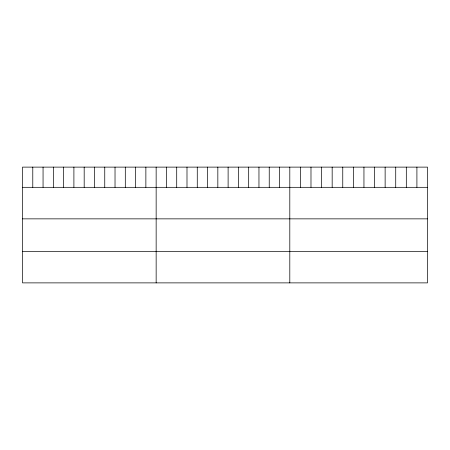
<?xml version="1.0" encoding="UTF-8"?>
<svg xmlns="http://www.w3.org/2000/svg" width="450" height="450" viewBox="0 0 450 450"><rect width="100%" height="100%" fill="white"/><g stroke="black" fill="none" stroke-linecap="round" stroke-linejoin="round"><path stroke-width="0.67" d="M427.5 187.318L427.5 282.881L22.5 282.881L22.5 167.119L427.5 167.119L427.5 187.318L22.5 187.318M22.5 218.857L427.5 218.857M22.5 251.347L427.5 251.347M416.908 167.119L416.908 187.318M406.316 167.119L406.316 187.318M395.724 167.119L395.724 187.318M385.132 167.119L385.132 187.318M374.541 167.119L374.541 187.318M363.949 167.119L363.949 187.318M353.351 167.119L353.351 187.318M342.759 167.119L342.759 187.318M332.168 167.119L332.168 187.318M321.576 167.119L321.576 187.318M310.984 167.119L310.984 187.318M300.392 167.119L300.392 187.318M289.8 167.119L289.8 282.881M279.517 167.119L279.517 187.318M269.241 167.119L269.241 187.318M258.958 167.119L258.958 187.318M248.676 167.119L248.676 187.318M238.399 167.119L238.399 187.318M228.116 167.119L228.116 187.318M217.834 167.119L217.834 187.318M207.551 167.119L207.551 187.318M197.274 167.119L197.274 187.318M186.992 167.119L186.992 187.318M176.709 167.119L176.709 187.318M166.433 167.119L166.433 187.318M156.15 167.119L156.15 282.881M145.868 167.119L145.868 187.318M135.591 167.119L135.591 187.318M125.308 167.119L125.308 187.318M115.026 167.119L115.026 187.318M104.749 167.119L104.749 187.318M94.466 167.119L94.466 187.318M84.184 167.119L84.184 187.318M73.901 167.119L73.901 187.318M63.624 167.119L63.624 187.318M53.342 167.119L53.342 187.318M43.059 167.119L43.059 187.318M32.782 167.119L32.782 187.318"/></g></svg>
